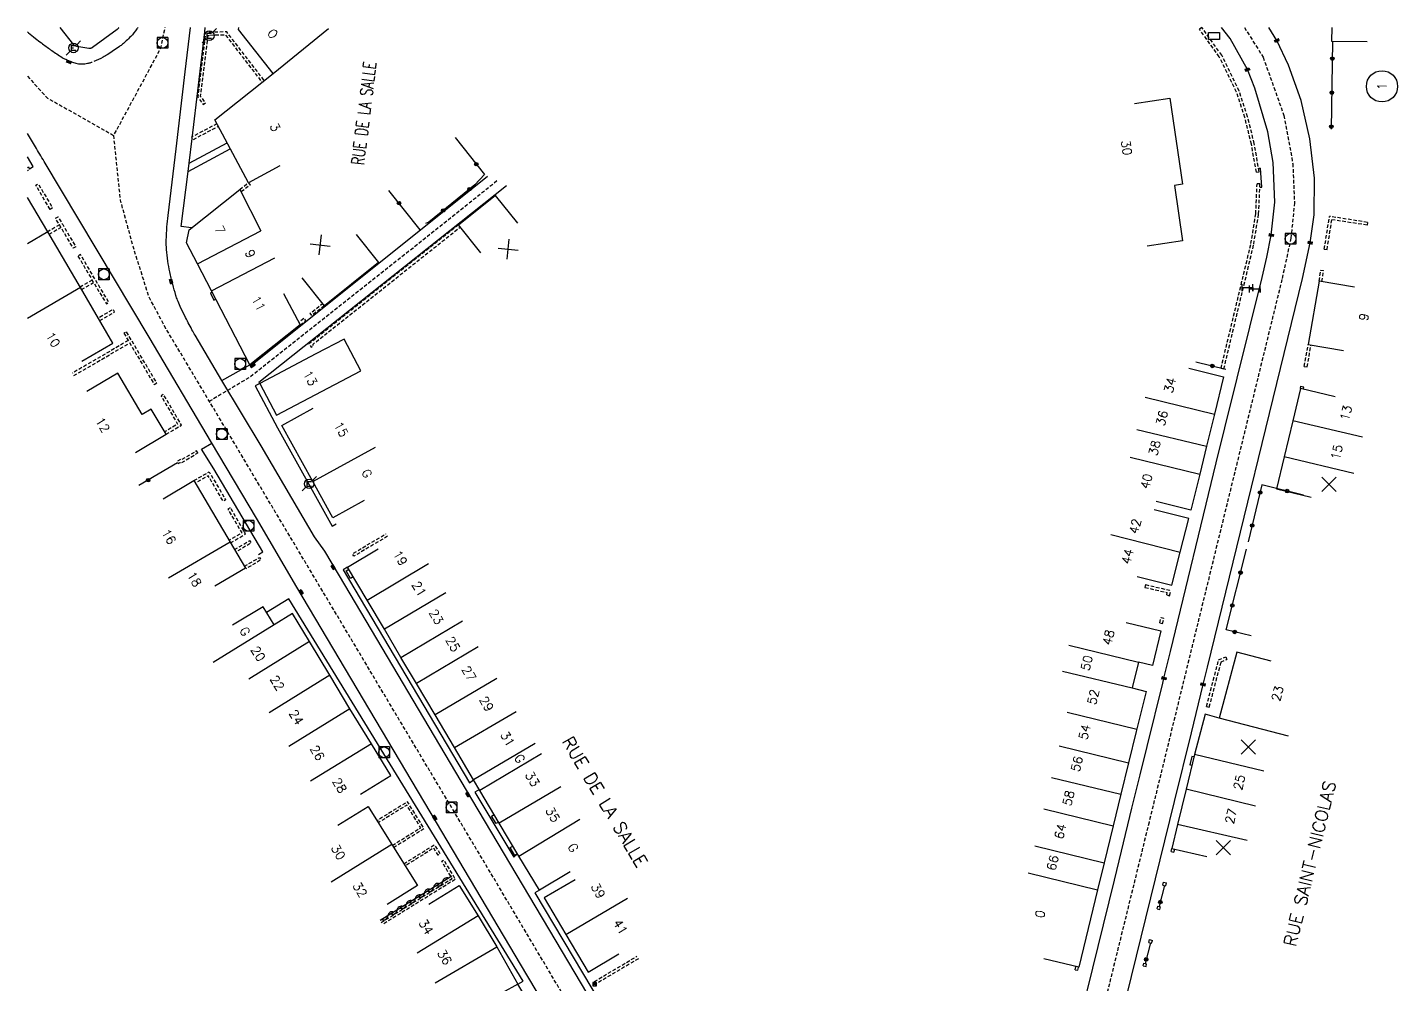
# Model space of a CAD drawing. Header units: millimetres. Extents: x 135000 to 136000, y 129211 to 130000.
# Drawn here: x 135000 to 135191.5, y 129866.2 to 130000 of the extents above; entities that cross this region are included whole.
import ezdxf
from ezdxf.enums import TextEntityAlignment as Align

# ---------------------------------------------------------------- set-up
doc = ezdxf.new("R2010")
doc.units = ezdxf.units.MM
doc.linetypes.add('DASHED', pattern=[0.75, 0.5, -0.25])
doc.layers.get('0').update_dxf_attribs({"linetype": 'CONTINUOUS'})
for name, color, linetype in [('W0001', 6, 'DASHED'), ('W0008', 7, 'CONTINUOUS'), ('W0100', 7, 'CONTINUOUS'), ('W0105', 7, 'CONTINUOUS'), ('W0112', 1, 'DASHED'), ('W0310', 3, 'CONTINUOUS'), ('W0322', 7, 'CONTINUOUS'), ('W0330', 7, 'CONTINUOUS'), ('W0400', 7, 'CONTINUOUS'), ('W0420', 7, 'CONTINUOUS'), ('W0471', 7, 'CONTINUOUS'), ('W0989', 7, 'CONTINUOUS'), ('W0991', 7, 'CONTINUOUS'), ('W1102', 7, 'CONTINUOUS'), ('W1471', 7, 'CONTINUOUS'), ('W1474', 7, 'CONTINUOUS')]:
    doc.layers.add(name, color=color, linetype=linetype)
doc.styles.get("Standard").update_dxf_attribs({"font": 'romans.shx', "width": 0.85})

# ---------------------------------------------------------------- blocks, each defined once
blk = doc.blocks.new('T400')
for p, q in [((-0.15, 0.3), (0.15, 0.3)), ((-0.15, -0.25), (-0.15, 0.3)), ((-0.15, 0.15), (0.15, 0.15)), ((-0.15, 0), (0.15, 0)), ((0.15, 0.3), (0.15, -0.25)), ((-0.15, -0.15), (0.15, -0.15)), ((-0.15, -0.25), (-0.15, -0.3)), ((-0.15, -0.3), (0.15, -0.3)), ((0.15, -0.3), (0.15, -0.25))]:
    blk.add_line(p, q)
blk = doc.blocks.new('T420')
for p, q in [((0.75, 0.75), (-0.75, 0.75)), ((-0.75, 0.75), (-0.75, -0.75)), ((0.75, 0.75), (0.75, -0.75)), ((0.75, -0.75), (-0.75, -0.75))]:
    blk.add_line(p, q)
blk.add_ellipse((0, 0), major_axis=(-0.53, 0.53), ratio=1, start_param=3.926991, end_param=10.210176)
blk = doc.blocks.new('t330o')
at = {"color": 0, "linetype": 'Continuous'}
for p, q in [((0.25, -0.25), (-0.25, 0.25)), ((-0.25, -0.25), (0.25, 0.25)), ((-0.25, 0.25), (-0.25, -0.25)), ((0.25, 0.25), (-0.25, 0.25)), ((0.25, -0.25), (0.25, 0.25)), ((-0.25, -0.25), (0.25, -0.25)), ((-0.25, -0.25), (-0.25, -0.25))]:
    blk.add_line(p, q, dxfattribs=at)
blk = doc.blocks.new('T471')
for p, q in [((-0.333334, 0.333334), (-0.333334, -0.333334)), ((-0.333334, 0.333334), (0.333334, 0.333334)), ((-0.333334, 0), (0, 0)), ((0.500001, 0.500001), (1.000002, 1.000002)), ((-0.500001, -0.500001), (-1.000002, -1.000002)), ((-0.333334, -0.333334), (0.333334, -0.333334))]:
    blk.add_line(p, q)
blk.add_ellipse((0, 0), major_axis=(0.471405, 0.471405), ratio=1, start_param=5.4977871438, end_param=11.780972451)
blk = doc.blocks.new('t991o')
at = {"color": 0, "linetype": 'Continuous'}
for p, q in [((-1, 1), (1, -1)), ((-1, -1), (1, 1))]:
    blk.add_line(p, q, dxfattribs=at)
blk = doc.blocks.new('t322o')
at = {"color": 0, "linetype": 'Continuous'}
for radius in [0.25, 0.15]:
    blk.add_circle((0, 0), radius, dxfattribs=at)
blk = doc.blocks.new('t310o')
at = {"color": 0, "linetype": 'Continuous'}
for centre, start, end in [((-0.5, 0.38), 216.8699, 323.1304), ((0.5, -0.37), 36.8699, 143.1303)]:
    blk.add_arc(centre, 0.625, start, end, dxfattribs=at)
blk = doc.blocks.new('T1474')
at = {"color": 0, "linetype": 'Continuous', "flags": 128}
for points in [[(-0.75, -0.5), (-0.75, 0.5)], [(-0.75, 0), (0.75, 0)], [(0.75, 0), (0.75, -0.5), (0.75, 0.5)]]:
    blk.add_lwpolyline(points, dxfattribs=at)
blk = doc.blocks.new('T1471')
at = {"color": 0, "linetype": 'Continuous', "flags": 128}
blk.add_lwpolyline([(-0.75, -0.5), (-0.75, 0.5), (0.75, 0.5), (0.75, -0.5), (-0.75, -0.5)], dxfattribs=at)

msp = doc.modelspace()

# ---------------------------------------------------------------- linework, layer by layer
at = {"layer": 'W0001', "flags": 128}
for points in [[(135104.95, 129814.18), (135065.43, 129880.68), (135037.75, 129927.08), (135021.91, 129953.65), (135019.34, 129957.93), (135016.99, 129962.34), (135014.78, 129969.35), (135013.02, 129975.83), (135012.07, 129984.89), (135018.66, 129997.11), (135019.26, 130000)], [(135000, 129993.17), (135002.8, 129990.12), (135012.07, 129984.89)], [(135065.64, 129978.53), (135053.92, 129969.16), (135031.17, 129951.15), (135025.44, 129947.73)]]:
    msp.add_lwpolyline(points, dxfattribs=at)
at = {"layer": 'W0001'}
msp.add_lwpolyline([(135170.12, 130000), (135172.73, 129995.86), (135175.65, 129987.7), (135176.89, 129980.94), (135177.12, 129975.49), (135176.63, 129970.54), (135175.37, 129964.76), (135156.79, 129888.89), (135137.51, 129810.31)], dxfattribs=at)
at = {"layer": 'W0008', "flags": 128}
for points in [[(135015.44, 130000, -0.00333), (135015.3, 129999.79, -0.044295), (135014.45, 129998.73, -0.013933), (135013.81, 129998.1, -0.018306), (135013.3, 129997.66, -0.017086), (135012.87, 129997.33, -0.004694), (135011.24, 129996.22, -0.028975), (135010.58, 129995.83, -0.015649), (135009.29, 129995.22)], [(135107.62, 129815.37), (135090.88, 129843.72), (135062.13, 129892.1), (135043.64, 129923.34), (135041.59, 129926.8), (135040.11, 129928.78), (135032.66, 129941.49), (135027.19, 129950.64), (135023.43, 129956.98, -0.011693), (135023, 129957.74, -0.004578), (135021.99, 129959.69, -0.010716), (135021.36, 129960.99, -0.015703), (135020.98, 129961.89, -0.019108), (135020.76, 129962.54, -0.008036), (135020.32, 129964.1, -0.011465), (135019.92, 129965.82, -0.013054), (135019.63, 129967.34, -0.02156), (135019.45, 129968.94, -0.025963), (135019.42, 129970.27, -0.010307), (135019.51, 129972.1, -0.011776), (135019.67, 129973.7), (135020.79, 129983.04), (135022.07, 129993.8), (135022.81, 130000)], [(135000, 129999.37, 0.00051), (135000.13, 129999.26, 0.006417), (135001.11, 129998.47, 0.006888), (135001.96, 129997.82, 0.00458), (135003.25, 129996.87, 0.008333), (135003.91, 129996.41, 0.007244), (135004.68, 129995.91, 0.030507), (135005.36, 129995.54, 0.023083), (135006.31, 129995.14, 0.028813), (135006.94, 129994.95, 0.043191), (135007.37, 129994.89, 0.03597), (135007.68, 129994.89, 0.014907), (135008.42, 129994.98, 0.03012), (135008.65, 129995.03, 0.017345), (135009.05, 129995.15)], [(135102.43, 129812.67), (135085.26, 129841.7), (135069.83, 129867.58), (135056.3, 129890.34), (135037.65, 129921.75), (135032.03, 129931.4), (135025.74, 129941.98), (135017, 129956.71), (135002.34, 129981.27, 0.001632), (135001.11, 129983.32, 0.000892), (135000, 129985.15)]]:
    msp.add_lwpolyline(points, format="xyb", dxfattribs=at)
for points in [[(135022.92, 129971.98), (135021.51, 129972.18), (135022.45, 129979.88), (135022.59, 129981.02), (135023.04, 129984.47), (135024.8, 129999.36), (135024.87, 130000)], [(135022.45, 129979.88), (135028.36, 129983.03)], [(135022.59, 129981.02), (135027.92, 129983.86)], [(135000.3, 129980.21), (135000.82, 129980.55), (135000, 129981.93)], [(135027.19, 129950.64), (135031.11, 129952.83), (135031.2, 129952.68), (135064.33, 129979.2)], [(135066.95, 129977.86), (135032.37, 129950.34), (135032.49, 129950.22), (135031.86, 129949.88), (135034.95, 129944.02), (135042.59, 129930.3), (135043.15, 129930.62)], [(135025.83, 129962.97), (135025.6, 129962.86), (135026.08, 129961.86), (135026.34, 129961.99)], [(135032.3, 129926.33), (135032.93, 129926.67), (135026.05, 129938.28), (135024.36, 129941.03), (135025.76, 129941.89)], [(135044.74, 129924.56), (135044.12, 129924.18), (135061.78, 129894.41), (135062.37, 129894.8)], [(135045.55, 129923.2), (135045.16, 129922.97), (135044.54, 129924.04), (135044.92, 129924.26)], [(135068.57, 129866.25), (135069.28, 129866.68), (135036.56, 129920.12), (135033.42, 129918.23)], [(135063.18, 129893.46), (135062.56, 129893.08), (135067.98, 129884.01), (135068.49, 129884.48), (135068.12, 129884.26), (135067.49, 129885.34), (135067.85, 129885.56)], [(135065.85, 129888.91), (135065.53, 129888.72), (135064.86, 129889.74), (135065.24, 129889.96)], [(135071.58, 129879.39), (135070.93, 129879), (135085.58, 129854.46), (135086.19, 129854.8)], [(135071.65, 129861.12), (135068.56, 129866.26)]]:
    msp.add_lwpolyline(points, dxfattribs=at)
at = {"layer": 'W0008'}
for points in [[(135140.4, 129810.54), (135149.58, 129847.91), (135149.74, 129848.57), (135151.05, 129853.88), (135160.36, 129891.8), (135162.74, 129901.4), (135164.35, 129908.14), (135164.95, 129910.55), (135178.25, 129964.88), (135179.34, 129969.89), (135179.88, 129973.81), (135179.91, 129978.92), (135179.25, 129984.44), (135178.04, 129989.79), (135176.28, 129994.7), (135174.67, 129998.16), (135173.56, 130000)], [(135144.39, 129849.93), (135151.95, 129880.79), (135152.94, 129884.83), (135154.41, 129890.85), (135155.56, 129895.54), (135156.53, 129899.48), (135158.7, 129908.34), (135158.88, 129909.01), (135159.81, 129912.78), (135166.2, 129939.12), (135167.37, 129944.01), (135172.6, 129965.06), (135173.26, 129967.88), (135173.88, 129970.97), (135174.36, 129975.56), (135174.16, 129981.12), (135173.41, 129985.42), (135171.57, 129991.51), (135170.54, 129994.1), (135168.13, 129998.46), (135166.91, 130000)]]:
    msp.add_lwpolyline(points, dxfattribs=at)
at = {"layer": 'W0100'}
for p, q in [((135182.34, 130000), (135182.3, 129998.09)), ((135182.3, 129998.09), (135187.3, 129998.01))]:
    msp.add_line(p, q, dxfattribs=at)
at = {"layer": 'W0100', "flags": 128}
msp.add_lwpolyline([(135012.78, 130000, -0.004497), (135012.78, 129999.99, -0.036153), (135012.72, 129999.88, -0.042405), (135012.64, 129999.78, -0.046357), (135012.55, 129999.71), (135009.08, 129997.18, -0.046526), (135009.01, 129997.13, -0.030191), (135008.88, 129997.08, -0.054653), (135008.73, 129997.05, -0.066961), (135008.61, 129997.05), (135006.9, 129997.33), (135006.65, 129997.43), (135006.48, 129997.55), (135006.48, 129997.55), (135004.6, 130000)], format="xyb", dxfattribs=at)
for points in [[(135035.31, 129980.63), (135030.9, 129978.28), (135026.2, 129987.09), (135034.34, 129993.54), (135029.53, 129999.71), (135029.56, 130000)], [(135035.81, 129962.82), (135038.14, 129958.4), (135031.11, 129952.83), (135025.72, 129963.17), (135023.76, 129966.96), (135022.23, 129969.9), (135022.59, 129971.7), (135029.69, 129977.36), (135032.62, 129971.57)], [(135063.39, 129968.51), (135060.25, 129972.4), (135065.37, 129976.52), (135068.5, 129972.62)], [(135007.63, 129953.34), (135011.94, 129955.86), (135007.41, 129963.63), (135002.84, 129971.4), (135002.84, 129971.4), (135002.84, 129971.4), (135000, 129976.23)], [(135045.97, 129971.03), (135049.08, 129967.12), (135041.52, 129961.1), (135038.41, 129965.01)], [(135015.09, 129940.58), (135019.39, 129943.12), (135017.31, 129946.63), (135017.31, 129946.63), (135016.03, 129945.87), (135012.62, 129951.65), (135008.31, 129949.1)], [(135047.07, 129933.86), (135042.69, 129931.44), (135039.9, 129936.51), (135035.58, 129944.35), (135039.96, 129946.76)], [(135018.97, 129934.12), (135023.28, 129936.65), (135028.34, 129928.06), (135030.49, 129924.4), (135026.18, 129921.87)], [(135075.85, 129881.98), (135071.58, 129879.39), (135068.68, 129884.17), (135065.96, 129888.74), (135063.26, 129893.33), (135062.37, 129894.8), (135059.71, 129899.32), (135057.01, 129903.9), (135054.4, 129908.29), (135052.22, 129911.93), (135049.9, 129915.87), (135047.48, 129919.94), (135044.74, 129924.56), (135049.04, 129927.11)], [(135046.56, 129892.81), (135050.81, 129895.43), (135048.08, 129899.87), (135045.07, 129904.73), (135042.28, 129909.45), (135039.45, 129914.14), (135037.08, 129918.07), (135034.48, 129916.47), (135032.95, 129919.01), (135028.67, 129916.43)], [(135043.4, 129888.46), (135047.65, 129891.1), (135050.94, 129885.78), (135054.51, 129880.03), (135050.27, 129877.39)], [(135076.56, 129880.85), (135072.25, 129878.31), (135075.27, 129873.18), (135078.37, 129867.95), (135082.67, 129870.51)], [(135056.12, 129877.42), (135060.37, 129880.04), (135062.99, 129875.81), (135065.63, 129871.48), (135068.56, 129866.26), (135064.2, 129863.82)]]:
    msp.add_lwpolyline(points, dxfattribs=at)
at = {"layer": 'W0100'}
for points in [[(135154.76, 129989.37), (135159.7, 129990.1), (135161.48, 129978.07), (135160.33, 129977.9), (135161.49, 129970.16), (135156.54, 129969.42)], [(135185.5, 129963.69), (135180.57, 129964.53), (135179.05, 129955.68), (135183.98, 129954.83)], [(135162.36, 129952.35), (135167.22, 129951.15), (135165.93, 129945.92), (135164.82, 129941.44), (135163.88, 129937.54), (135162.63, 129932.51), (135157.78, 129933.71)], [(135182.83, 129948.37), (135177.96, 129949.53), (135176.88, 129945), (135175.69, 129939.99), (135174.61, 129935.51), (135179.47, 129934.33)], [(135155.15, 129923.23), (135160, 129922.02), (135161.16, 129926.66), (135162.34, 129931.35), (135157.49, 129932.56)], [(135153.59, 129916.83), (135158.44, 129915.64), (135157.26, 129910.79), (135155.31, 129911.26), (135154.43, 129907.66), (135156.38, 129907.18), (135155, 129901.56), (135153.94, 129897.19), (135152.86, 129892.8), (135151.79, 129888.38), (135150.53, 129883.22), (135149.61, 129879.45), (135146.96, 129868.61), (135142.1, 129869.79)], [(135173.88, 129911.4), (135169.05, 129912.68), (135166.6, 129903.46), (135164.63, 129903.99), (135163.14, 129898.38), (135161.96, 129893.51), (135160.75, 129888.57), (135159.99, 129885.22), (135164.87, 129884.11)]]:
    msp.add_lwpolyline(points, dxfattribs=at)
at = {"layer": 'W0100', "flags": 128}
msp.add_lwpolyline([(135044.26, 129956.44), (135040.32, 129954.36), (135032.49, 129950.22), (135034.82, 129945.78), (135046.61, 129952)], close=True, dxfattribs=at)
at = {"layer": 'W0105'}
for p, q in [((135172.15, 129980.31), (135172.37, 129980.33)), ((135172.57, 129977.68), (135172.37, 129980.33)), ((135172.33, 129977.66), (135172.57, 129977.68)), ((135162.77, 129898.08), (135162.49, 129896.91)), ((135163.05, 129898.01), (135162.77, 129898.08)), ((135162.77, 129896.84), (135162.49, 129896.91))]:
    msp.add_line(p, q, dxfattribs=at)
at = {"layer": 'W0112'}
for p, q in [((135164.18, 129999.98), (135163.85, 129999.75)), ((135171.8, 129979.76), (135172.19, 129979.83)), ((135172.3, 129978.12), (135171.9, 129978.14)), ((135181.29, 129969), (135182.02, 129973.58)), ((135181.68, 129968.94), (135182.35, 129973.12)), ((135187.33, 129972.75), (135182.02, 129973.58)), ((135187.27, 129972.36), (135182.35, 129973.12)), ((135187.33, 129972.75), (135187.27, 129972.36)), ((135181.29, 129969), (135181.68, 129968.94)), ((135180.57, 129964.53), (135180.81, 129966.07)), ((135180.81, 129966.07), (135181.2, 129966.01)), ((135180.97, 129964.47), (135181.2, 129966.01)), ((135178.5, 129952.61), (135179.05, 129955.68)), ((135178.9, 129952.54), (135179.44, 129955.61)), ((135166.86, 129952.35), (135167.25, 129952.26)), ((135178.5, 129952.61), (135178.9, 129952.54)), ((135177.96, 129949.54), (135178.03, 129949.83)), ((135178.03, 129949.83), (135178.42, 129949.75)), ((135178.36, 129949.45), (135178.42, 129949.75)), ((135156.3, 129922.11), (135156.21, 129921.72)), ((135156.21, 129921.72), (135159.35, 129920.99)), ((135156.3, 129922.11), (135159.84, 129921.29)), ((135159.27, 129920.66), (135159.35, 129920.99)), ((135159.66, 129920.56), (135159.84, 129921.29)), ((135159.27, 129920.66), (135159.66, 129920.56)), ((135158.29, 129916.75), (135158.48, 129917.52)), ((135158.48, 129917.52), (135158.86, 129917.42)), ((135158.68, 129916.66), (135158.86, 129917.42)), ((135158.29, 129916.75), (135158.68, 129916.66)), ((135167.52, 129912.02), (135167.68, 129911.65)), ((135164.84, 129905.09), (135165.22, 129904.99)), ((135159.89, 129884.81), (135159.99, 129885.22)), ((135159.89, 129884.81), (135160.27, 129884.72)), ((135160.27, 129884.72), (135160.38, 129885.12)), ((135158.74, 129880.11), (135158.83, 129880.5)), ((135158.74, 129880.11), (135159.13, 129880.01)), ((135158.83, 129880.5), (135159.22, 129880.4)), ((135159.13, 129880.01), (135159.22, 129880.4)), ((135157.92, 129876.8), (135158.02, 129877.18)), ((135158.02, 129877.18), (135158.41, 129877.08)), ((135158.31, 129876.7), (135158.41, 129877.08)), ((135157.92, 129876.8), (135158.31, 129876.7)), ((135156.77, 129872.09), (135156.87, 129872.48)), ((135156.77, 129872.09), (135157.16, 129871.99)), ((135156.87, 129872.48), (135157.26, 129872.38)), ((135157.16, 129871.99), (135157.26, 129872.38)), ((135155.98, 129868.81), (135156.08, 129869.19)), ((135156.08, 129869.19), (135156.46, 129869.1)), ((135146.47, 129868.28), (135146.56, 129868.67)), ((135146.47, 129868.28), (135146.86, 129868.2)), ((135146.86, 129868.2), (135146.95, 129868.59)), ((135155.98, 129868.81), (135156.37, 129868.72)), ((135156.37, 129868.72), (135156.46, 129869.1))]:
    msp.add_line(p, q, dxfattribs=at)
for points in [[(135171.8, 129979.76), (135171.11, 129983.67), (135170.19, 129987.4), (135169.02, 129990.97), (135166.61, 129995.89), (135163.85, 129999.75)], [(135172.19, 129979.83), (135171.5, 129983.75), (135170.58, 129987.51), (135169.39, 129991.12), (135166.96, 129996.1), (135164.18, 129999.98)], [(135166.86, 129952.35), (135170.2, 129966.24), (135171.04, 129969.77), (135171.72, 129973.95), (135171.9, 129978.14)], [(135167.25, 129952.26), (135170.59, 129966.15), (135171.43, 129969.69), (135172.11, 129973.91), (135172.3, 129978.12)], [(135164.84, 129905.09), (135166.52, 129911.58), (135167.52, 129912.02)], [(135165.22, 129904.99), (135166.86, 129911.29), (135167.68, 129911.65)]]:
    msp.add_lwpolyline(points, dxfattribs=at)
at = {"layer": 'W0112', "flags": 128}
for points in [[(135033.06, 129992.63), (135027.86, 129999.38), (135024.9, 129999.31), (135023.81, 129990.23), (135024.58, 129989.24), (135024.9, 129989.48), (135024.22, 129990.35), (135025.26, 129998.92), (135027.67, 129998.98), (135032.75, 129992.38)], [(135026.49, 129986.54), (135022.94, 129984.65), (135023.13, 129984.3), (135026.68, 129986.19)], [(135000, 129980.41), (135000.13, 129980.49), (135000.34, 129980.15), (135000, 129979.95)], [(135029.69, 129977.36), (135030.9, 129978.28), (135031.14, 129977.96), (135029.93, 129977.04)], [(135004.48, 129972.4), (135002.84, 129971.44)], [(135003.05, 129971.1), (135004.69, 129972.05)], [(135060.25, 129972.4), (135039.35, 129955.76), (135039.67, 129955.28), (135040.01, 129955.5), (135039.89, 129955.68), (135060.5, 129972.09)], [(135009.06, 129964.68), (135007.37, 129963.69)], [(135007.57, 129963.35), (135009.26, 129964.33)], [(135041.52, 129961.1), (135039.77, 129959.72), (135039.52, 129960.03), (135041.27, 129961.41)], [(135010.11, 129959.01), (135012.19, 129960.22), (135011.99, 129960.57), (135009.9, 129959.35)], [(135038.14, 129958.4), (135038.94, 129959.04), (135038.69, 129959.35), (135037.95, 129958.76)], [(135014.1, 129956.23), (135006.29, 129951.67)], [(135006.49, 129951.32), (135014.3, 129955.88)], [(135019.39, 129943.12), (135021.54, 129944.41), (135019.02, 129948.69), (135019.02, 129948.69), (135018.68, 129948.49), (135021, 129944.55), (135019.18, 129943.46)], [(135023.84, 129940.52), (135023.66, 129940.8), (135021.55, 129939.56), (135021.49, 129939.66), (135020.92, 129939.32), (135021.09, 129939.04), (135021.37, 129939.2), (135021.43, 129939.09), (135023.84, 129940.52), (135023.56, 129940.34)], [(135023.28, 129936.65), (135025.41, 129937.87), (135027.71, 129933.97), (135027.37, 129933.76), (135025.27, 129937.33), (135023.48, 129936.3)], [(135028.4, 129927.95), (135030.51, 129929.19), (135028.37, 129932.86), (135028.02, 129932.66), (135029.96, 129929.33), (135028.2, 129928.3)], [(135050.33, 129928.86), (135045.64, 129926.08), (135045.44, 129926.42), (135050.12, 129929.2)], [(135028.95, 129927.01), (135031.07, 129928.26), (135031.27, 129927.91), (135029.15, 129926.67)], [(135030.33, 129924.67), (135032.46, 129925.92), (135032.66, 129925.57), (135030.53, 129924.32)], [(135051.19, 129885.38), (135055.45, 129888.02), (135053.13, 129891.75), (135048.88, 129889.11)], [(135051.01, 129885.66), (135054.99, 129888.13), (135053.02, 129891.28), (135049.05, 129888.82)], [(135052.62, 129883.08), (135056.91, 129885.74), (135057.69, 129884.48), (135057.41, 129884.31), (135056.8, 129885.28), (135052.8, 129882.79)], [(135049.47, 129874.88), (135059.36, 129881.02), (135057.91, 129883.45), (135058.2, 129883.62), (135059.82, 129880.91), (135049.65, 129874.59)], [(135085.41, 129869.81), (135079.38, 129866.23), (135079.18, 129866.58), (135085.2, 129870.15)]]:
    msp.add_lwpolyline(points, dxfattribs=at)
for points in [[(135003.18, 129974.56), (135001.16, 129977.95), (135001.5, 129978.15), (135003.52, 129974.76)], [(135003.93, 129973.32), (135004.28, 129973.53), (135004.93, 129972.43), (135006.76, 129969.34), (135006.41, 129969.14), (135004.59, 129972.22)], [(135007.07, 129968.04), (135009.16, 129964.5), (135011.04, 129961.36), (135011.38, 129961.56), (135009.51, 129964.71), (135007.42, 129968.24)], [(135013.49, 129957.26), (135014.2, 129956.05), (135017.73, 129950.09), (135018.07, 129950.3), (135014.55, 129956.26), (135013.84, 129957.46)]]:
    msp.add_lwpolyline(points, close=True, dxfattribs=at)
at = {"layer": 'W0310', "flags": 128}
msp.add_lwpolyline([(135059.31, 129881.35), (135049.31, 129875.14)], dxfattribs=at)
at = {"layer": 'W0322'}
for p, q in [((135182.45, 129998.01), (135182.27, 129985.77)), ((135163.33, 129953.23), (135167.53, 129952.24)), ((135158.96, 129880.04), (135158.23, 129877.14)), ((135156.98, 129872.01), (135156.26, 129869.16))]:
    msp.add_line(p, q, dxfattribs=at)
at = {"layer": 'W0322', "flags": 128}
for points in [[(135059.79, 129984.6), (135063.88, 129979.46), (135062.56, 129977.99), (135056.1, 129972.77), (135055.65, 129972.6)], [(135054.91, 129971.72), (135050.53, 129977.22)], [(135020.97, 129939.12), (135015.58, 129935.95)]]:
    msp.add_lwpolyline(points, dxfattribs=at)
at = {"layer": 'W0322'}
for points in [[(135178.4, 129934.59), (135172.58, 129936.07), (135170.67, 129928.09)], [(135171.07, 129914.94), (135167.56, 129915.78), (135170.42, 129927.04)]]:
    msp.add_lwpolyline(points, dxfattribs=at)
at = {"layer": 'W1102'}
for p, q in [((135156.23, 129948.32), (135165.93, 129945.92)), ((135186.61, 129942.7), (135176.88, 129945)), ((135155.11, 129943.8), (135164.82, 129941.44)), ((135154.17, 129939.94), (135163.88, 129937.54)), ((135185.41, 129937.63), (135175.69, 129939.99)), ((135151.46, 129929.09), (135161.16, 129926.66)), ((135145.59, 129913.62), (135155.31, 129911.26)), ((135144.71, 129910.02), (135154.43, 129907.66)), ((135145.37, 129904.27), (135155.08, 129901.89)), ((135176.27, 129900.9), (135166.6, 129903.46)), ((135144.23, 129899.57), (135153.94, 129897.19)), ((135172.86, 129896.02), (135163.14, 129898.38)), ((135143.15, 129895.16), (135152.86, 129892.8)), ((135171.67, 129891.12), (135161.96, 129893.51)), ((135142.08, 129890.75), (135151.79, 129888.38)), ((135170.5, 129886.36), (135160.75, 129888.57)), ((135140.82, 129885.6), (135150.53, 129883.22)), ((135139.89, 129881.83), (135149.61, 129879.45))]:
    msp.add_line(p, q, dxfattribs=at)
at = {"layer": 'W1102', "flags": 128}
for points in [[(135034.34, 129993.54), (135042.09, 129999.85)], [(135002.84, 129971.4), (135000, 129969.74)], [(135023.76, 129966.96), (135032.62, 129971.57)], [(135025.72, 129963.17), (135034.6, 129967.78)], [(135007.41, 129963.63), (135000, 129959.31)], [(135039.9, 129936.51), (135048.65, 129941.34)], [(135028.34, 129928.06), (135019.72, 129922.99)], [(135047.48, 129919.94), (135056.07, 129925.05)], [(135058.5, 129920.97), (135049.9, 129915.87)], [(135034.48, 129916.47), (135025.97, 129911.21)], [(135052.22, 129911.93), (135060.82, 129917.04)], [(135039.45, 129914.14), (135030.94, 129908.89)], [(135062.99, 129913.41), (135054.4, 129908.29)], [(135042.28, 129909.45), (135033.78, 129904.2)], [(135065.61, 129909), (135057.01, 129903.9)], [(135045.07, 129904.73), (135036.56, 129899.48)], [(135059.71, 129899.32), (135068.33, 129904.39)], [(135048.08, 129899.87), (135039.57, 129894.62)], [(135070.96, 129899.92), (135062.37, 129894.8)], [(135071.85, 129898.45), (135063.26, 129893.33)], [(135074.56, 129893.83), (135065.96, 129888.74)], [(135068.68, 129884.17), (135077.24, 129889.33)], [(135050.94, 129885.78), (135042.45, 129880.5)], [(135075.27, 129873.18), (135083.88, 129878.26)], [(135062.99, 129875.81), (135054.47, 129870.57)], [(135057.01, 129866.42), (135065.63, 129871.48)]]:
    msp.add_lwpolyline(points, dxfattribs=at)
at = {"layer": 'W1102'}
msp.add_circle((135189.36, 129991.76), 2.18, dxfattribs=at)

# ---------------------------------------------------------------- block references
at = {"layer": 'W0310', "rotation": 211.8528689466381}
for p in [(135058.04, 129880.56), (135054.22, 129878.18), (135055.49, 129878.98), (135056.76, 129879.77), (135051.67, 129876.6), (135052.94, 129877.39), (135050.39, 129875.81)]:
    msp.add_blockref('t310o', p, dxfattribs=at)
at = {"layer": 'W0322'}
for p, rotation in [((135182.41, 129995.63), 269.176079415898), ((135182.35, 129990.88), 269.176079415898), ((135182.28, 129986.13), 269.176079415898), ((135062.75, 129980.88), 308.535030966189), ((135061.81, 129977.39), 218.9702073236559), ((135051.95, 129975.43), 128.5350309664763), ((135058.12, 129974.4), 218.9702073236559), ((135165.64, 129952.68), 346.7298117884941), ((135016.88, 129936.71), 210.4623149258299), ((135172.32, 129934.99), 256.5293283999591), ((135176.1, 129935.18), 165.7001281006706), ((135171.21, 129930.37), 256.5293283999591), ((135169.59, 129923.79), 75.76043836257722), ((135168.43, 129919.19), 75.76043836257722), ((135168.77, 129915.49), 166.4714738918392), ((135158.38, 129877.74), 255.9450554296787), ((135156.39, 129869.71), 255.8267660505444)]:
    msp.add_blockref('t322o', p, dxfattribs=dict(at, rotation=rotation))
at = {"layer": 'W0330'}
msp.add_blockref('t330o', (135079.29, 129866.26), dxfattribs=at)
at = {"layer": 'W0400'}
for p, rotation in [((135174.67, 129998.16), 114.9407828325538), ((135005.81, 129995.18), 67.64807104541141), ((135170.54, 129994.1), 291.5474936413161), ((135173.88, 129970.97), 258.5813364877122), ((135179.34, 129969.89), 77.69862420359104), ((135020.08, 129964.49), 12.94848151566863), ((135031.49, 129952.72), 308.6695514590005), ((135042.74, 129924.56), 30.63192509418896), ((135038.25, 129921.03), 210.2099149024194), ((135158.88, 129909.01), 255.1292334954433), ((135164.35, 129908.14), 76.59520458267403), ((135061.56, 129892.76), 31.18189584044826), ((135056.95, 129889.52), 210.7461727089666)]:
    msp.add_blockref('T400', p, dxfattribs=dict(at, rotation=rotation))
at = {"layer": 'W0420'}
for p in [(135018.89, 129997.83), (135176.58, 129970.44), (135010.69, 129965.48), (135029.73, 129952.95), (135027.17, 129943.15), (135030.9, 129930.32), (135049.86, 129898.66), (135059.28, 129890.95)]:
    msp.add_blockref('T420', p, dxfattribs=at)
at = {"layer": 'W0471'}
for p in [(135025.42, 129998.85), (135006.44, 129997.13), (135039.39, 129936.2)]:
    msp.add_blockref('T471', p, dxfattribs=at)
at = {"layer": 'W0991'}
for p, rotation in [((135040.94, 129969.59), 38.53503096572791), ((135067.2, 129969), 38.79200112083943)]:
    msp.add_blockref('t991o', p, dxfattribs=dict(at, rotation=rotation))
for p in [(135181.95, 129936.11), (135170.66, 129899.42), (135167.19, 129885.32)]:
    msp.add_blockref('t991o', p, dxfattribs=at)
at = {"layer": 'W1471'}
msp.add_blockref('T1471', (135165.87, 129998.8), dxfattribs=at)
at = {"layer": 'W1474'}
for p in [(135170.55, 129963.63), (135171.59, 129963.44)]:
    msp.add_blockref('T1474', p, dxfattribs=at)

# ---------------------------------------------------------------- texts
at = {"layer": 'W0989', "width": 0.7}
msp.add_text('RUE DE LA SALLE', height=1.75, rotation=83.101, dxfattribs=at).set_placement((135047.04, 129988), align=Align.MIDDLE)
at = {"layer": 'W0989'}
for s, rotation, p in [('RUE DE LA SALLE', 300.8209, (135080.72, 129891.74)), ('RUE SAINT-NICOLAS', 76.237, (135179.27, 129883.11))]:
    msp.add_text(s, height=1.75, rotation=rotation, dxfattribs=at).set_placement(p, align=Align.MIDDLE)
at = {"layer": 'W0991'}
for s, rotation, p in [('O', 307.906, (135034.29, 129999.11)), ('1', 89.1761, (135189.36, 129991.76)), ('3', 298.0615, (135034.64, 129986.04)), ('30', 278.386, (135153.65, 129983.18)), ('7', 297.5535, (135026.93, 129971.7)), ('9', 297.5535, (135031.16, 129968.36)), ('11', 297.5535, (135032.32, 129961.42)), ('9', 80.2724, (135186.82, 129959.53)), ('10', 300.2888, (135003.58, 129956.35)), ('13', 297.715, (135039.54, 129950.98)), ('34', 76.2012, (135159.72, 129949.98)), ('36', 76.0868, (135158.59, 129945.38)), ('13', 76.5818, (135184.34, 129946.1)), ('12', 300.2888, (135010.52, 129944.44)), ('15', 298.8172, (135043.87, 129943.81)), ('38', 76.3587, (135157.57, 129941.22)), ('15', 76.6871, (135183.04, 129940.62)), ('G', 298.8172, (135047.46, 129937.64)), ('40', 76.125, (135156.42, 129936.55)), ('42', 75.9379, (135154.85, 129930.26)), ('16', 300.4623, (135019.78, 129928.81)), ('19', 300.6545, (135052.13, 129925.83)), ('44', 75.9463, (135153.79, 129926.04)), ('18', 300.4623, (135023.35, 129922.87)), ('21', 300.6545, (135054.76, 129921.52)), ('23', 300.6545, (135057.16, 129917.61)), ('G', 301.1627, (135030.41, 129915.56)), ('48', 76.2352, (135151.12, 129914.72)), ('20', 301.1627, (135032.25, 129912.45)), ('25', 300.6545, (135059.48, 129913.79)), ('50', 76.3421, (135148.08, 129911.16)), ('27', 300.5507, (135061.72, 129909.67)), ('22', 301.1627, (135034.92, 129908.36)), ('23', 75.1448, (135174.75, 129906.89)), ('29', 300.5507, (135064.19, 129905.43)), ('52', 76.2373, (135148.98, 129906.41)), ('24', 301.1627, (135037.59, 129903.56)), ('54', 76.313, (135147.78, 129901.5)), ('31', 300.5507, (135067.13, 129900.54)), ('26', 301.1627, (135040.53, 129898.58)), ('G', 300.5507, (135068.82, 129897.78)), ('56', 76.2342, (135146.7, 129897.05)), ('28', 301.1627, (135043.64, 129894.04)), ('33', 300.5507, (135070.6, 129894.93)), ('25', 76.3515, (135169.4, 129894.47)), ('58', 76.3637, (135145.53, 129892.26)), ('35', 300.5507, (135073.44, 129889.95)), ('27', 76.2013, (135168.24, 129889.75)), ('64', 76.2703, (135144.4, 129887.61)), ('30', 301.1627, (135043.46, 129884.71)), ('G', 300.5507, (135076.29, 129885.33)), ('66', 76.2503, (135143.32, 129883.21)), ('32', 301.1627, (135046.49, 129879.46)), ('39', 300.4496, (135079.79, 129879.3)), ('34', 301.6409, (135055.72, 129874.26)), ('41', 300.4496, (135082.9, 129874.26)), ('0', 76.255, (135141.57, 129876.05)), ('36', 301.6409, (135058.32, 129870.03))]:
    msp.add_text(s, height=1.25, rotation=rotation, dxfattribs=at).set_placement(p, align=Align.MIDDLE)

doc.saveas('drawing.dxf')
